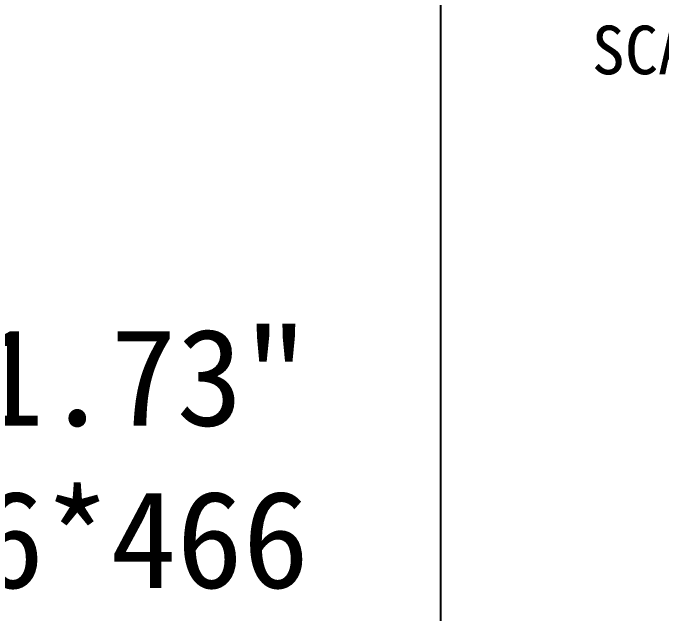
# Model space of a CAD drawing. Header units: inches. Extents: x 265 to 1423, y -753 to -394.
# Drawn here: x 1132.71 to 1146.02, y -628.86 to -616.53 of the extents above; entities that cross this region are included whole.
import ezdxf

# ---------------------------------------------------------------- set-up
doc = ezdxf.new("R2010")
doc.units = ezdxf.units.IN
doc.header["$LTSCALE"] = 0.909449
doc.header["$MEASUREMENT"] = 0
doc.header["$PDMODE"] = 3
doc.header["$PDSIZE"] = 0.3125
doc.layers.get('0').update_dxf_attribs({"linetype": 'CONTINUOUS'})
doc.layers.get('Defpoints').update_dxf_attribs({"linetype": 'CONTINUOUS'})
doc.layers.add('COVER LENS', color=6, linetype='CONTINUOUS')
doc.layers.add('DIM（标注）', color=3, linetype='CONTINUOUS')
doc.styles.add('CCN-1', font='SimSun.ttf', dxfattribs={"width": 0.85})
doc.styles.add('宋', font='SimSun.ttf', dxfattribs={"height": 2})
doc.styles.add('宋体', font='SimSun.ttf', dxfattribs={"width": 0.8})
doc.dimstyles.new('DIM-CCN', dxfattribs={"dimscale": 0.9, "dimtxt": 1.7, "dimasz": 1.8, "dimexe": 1.5, "dimexo": 0.5, "dimgap": 0.3, "dimtad": 1, "dimzin": 0, "dimdsep": 46, "dimtxsty": 'CCN-1', "dimblk": 'OPEN30', "dimcen": 0.05, "dimclrd": 256, "dimclre": 256, "dimclrt": 256, "dimadec": 0, "dimazin": 0, "dimtfac": 1, "dimtofl": 0, "dimtmove": 0, "dimatfit": 3, "dimldrblk": 'OPEN30', "dimfxl": 1, "dimtolj": 1, "dimtzin": 0, "dimlwd": -1, "dimlwe": -1, "dimarcsym": 0})

# ---------------------------------------------------------------- blocks, each defined once
blk = doc.blocks.new('*D170')
at = {"layer": 'Defpoints', "color": 0, "transparency": 16777216}
for p in [(1116.027, -607.911), (1141.5, -607.911), (1141.5, -651.669)]:
    blk.add_point(p, dxfattribs=at)
at = {"layer": 'DIM（标注）', "transparency": 16777216}
for p, q in [((1141.05, -607.911), (1115.127, -607.911)), ((1116.027, -649.419), (1116.027, -610.161)), ((1141.05, -651.669), (1115.127, -651.669))]:
    blk.add_line(p, q, dxfattribs=at)
for points in [[(1115.652, -610.161), (1116.402, -610.161), (1116.027, -607.911)], [(1115.652, -649.419), (1116.402, -649.419), (1116.027, -651.669)]]:
    blk.add_solid(points, dxfattribs=at)
at = {"layer": 'DIM（标注）', "transparency": 16777216, "insert": (1114.387, -629.79), "char_height": 2.25, "attachment_point": 5, "rotation": 90, "style": '宋体'}
blk.add_mtext('\\A1;43.76（A/A）', dxfattribs=at)
blk = doc.blocks.new('_Open30')
at = {"color": 0, "linetype": 'ByBlock', "lineweight": -2}
for p, q in [((-1, 0.2679), (0, 0)), ((0, 0), (-1, -0.2679)), ((0, 0), (-1, 0))]:
    blk.add_line(p, q, dxfattribs=at)
blk = doc.blocks.new('*D187')
at = {"layer": 'Defpoints', "color": 0, "transparency": 16777216}
for p in [(1141.501, -607.711), (1110.374, -651.869), (1141.501, -651.869)]:
    blk.add_point(p, dxfattribs=at)
at = {"layer": 'DIM（标注）', "transparency": 16777216}
for p, q in [((1141.051, -607.711), (1109.474, -607.711)), ((1110.374, -609.961), (1110.374, -649.619)), ((1141.051, -651.869), (1109.474, -651.869))]:
    blk.add_line(p, q, dxfattribs=at)
for points in [[(1109.999, -609.961), (1110.749, -609.961), (1110.374, -607.711)], [(1109.999, -649.619), (1110.749, -649.619), (1110.374, -651.869)]]:
    blk.add_solid(points, dxfattribs=at)
at = {"layer": 'DIM（标注）', "transparency": 16777216, "insert": (1108.671, -629.79), "char_height": 2.25, "attachment_point": 5, "rotation": 90, "style": '宋体'}
blk.add_mtext('\\A1;44.16(V/A)', dxfattribs=at)
blk = doc.blocks.new('*D188')
at = {"layer": 'Defpoints', "color": 0, "transparency": 16777216}
for p in [(1141.501, -604.79), (1100.264, -654.79), (1141.501, -654.79)]:
    blk.add_point(p, dxfattribs=at)
at = {"layer": 'DIM（标注）', "transparency": 16777216}
for p, q in [((1141.051, -604.79), (1099.364, -604.79)), ((1100.264, -607.04), (1100.264, -652.54)), ((1141.051, -654.79), (1099.364, -654.79))]:
    blk.add_line(p, q, dxfattribs=at)
for points in [[(1099.889, -607.04), (1100.639, -607.04), (1100.264, -604.79)], [(1099.889, -652.54), (1100.639, -652.54), (1100.264, -654.79)]]:
    blk.add_solid(points, dxfattribs=at)
at = {"layer": 'DIM（标注）', "transparency": 16777216, "insert": (1098.781, -629.79), "char_height": 2.25, "attachment_point": 5, "rotation": 90, "style": '宋体'}
blk.add_mtext('\\A1;50.00±0.05', dxfattribs=at)

msp = doc.modelspace()

# ---------------------------------------------------------------- hatches: boundary and pattern name
at = {"true_color": 0x000000}
h = msp.add_hatch(dxfattribs=at)
h.set_pattern_fill('ANSI32', color=18)
h.set_pattern_definition([(45, (115.72092, 0), (-0.26516504, 0.26516504), []), (45, (115.8977, 0), (-0.26516504, 0.26516504), [])])
h.paths.add_polyline_path([(1116.501, -629.79, 1), (1166.501, -629.79, 1)])
h.paths.add_polyline_path([(1163.581, -629.79, -1), (1119.421, -629.79, -1)], flags=16)

# ---------------------------------------------------------------- linework, layer by layer
at = {"color": 1}
msp.add_line((1141.501, -652.069), (1141.501, -607.511), dxfattribs=at)
for radius in [22.779, 21.879]:
    msp.add_circle((1141.501, -629.79), radius, dxfattribs=at)
at = {"layer": 'COVER LENS', "color": 251, "true_color": 0x636466}
for radius in [25, 22.08]:
    msp.add_circle((1141.501, -629.79), radius, dxfattribs=at)

# ---------------------------------------------------------------- texts
at = {"layer": 'DIM（标注）', "ltscale": 100, "style": '宋体'}
msp.add_text('SCAN DIRECTION', height=1, dxfattribs=at).set_placement((1144.601, -617.787))
at = {"layer": 'DIM（标注）', "insert": (1129.268, -623.011), "char_height": 2, "width": 198.45633, "attachment_point": 1, "style": '宋'}
msp.add_mtext('  1.73"\\P466*466', dxfattribs=at)

# ---------------------------------------------------------------- dimensions: what is measured, and where the dimension line sits
at = {"layer": 'DIM（标注）'}
dim = msp.add_linear_dim(base=(1100.264, -654.79), p1=(1141.501, -604.79), p2=(1141.501, -654.79), angle=90, dimstyle='DIM-CCN', override={"dimtxt": 2.5, "dimasz": 2.5, "dimexe": 1, "dimtxsty": '宋体', "dimsah": 1, "dimtol": 1, "dimtp": 0.05, "dimtm": 0.05}, dxfattribs=at)
dim.commit()
dim.dimension.update_dxf_attribs({"geometry": '*D188', "text_midpoint": (1098.781, -629.79)})
for base, p1, p2, angle, text, picture, middle in [((1110.374, -651.869), (1141.501, -607.711), (1141.501, -651.869), 90, '<>(V/A)', '*D187', (1108.671, -629.79)), ((1116.027, -607.911), (1141.5, -651.669), (1141.5, -607.911), 270, '<>（A/A）', '*D170', (1114.387, -629.79))]:
    dim = msp.add_linear_dim(base=base, p1=p1, p2=p2, angle=angle, text=text, dimstyle='DIM-CCN', override={"dimtxt": 2.5, "dimasz": 2.5, "dimexe": 1, "dimtxsty": '宋体', "dimsah": 1}, dxfattribs=at)
    dim.commit()
    dim.dimension.update_dxf_attribs({"geometry": picture, "text_midpoint": middle})

doc.saveas('drawing.dxf')
